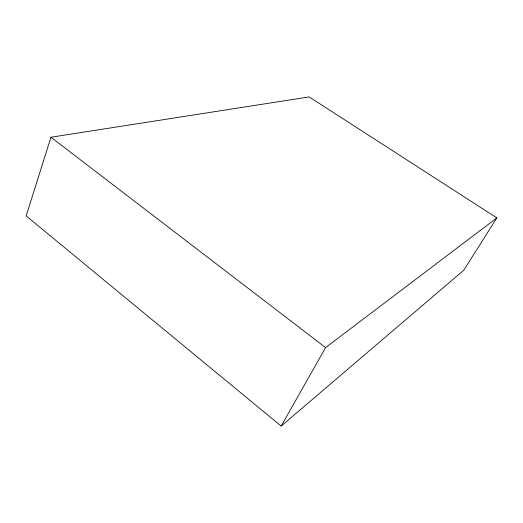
<?xml version="1.0" encoding="UTF-8"?>
<svg xmlns="http://www.w3.org/2000/svg" width="523" height="523" viewBox="0 0 523 523"><rect width="100%" height="100%" fill="white"/><g stroke="black" fill="none" stroke-linecap="round" stroke-linejoin="round"><path stroke-width="0.78" d="M50.953 137.235L26.15 215.921L281.171 426.075L463.836 270.156L496.85 217.908L309.165 96.925L50.953 137.235L325.6 347.592L496.85 217.908M281.171 426.075L325.6 347.592"/></g></svg>
